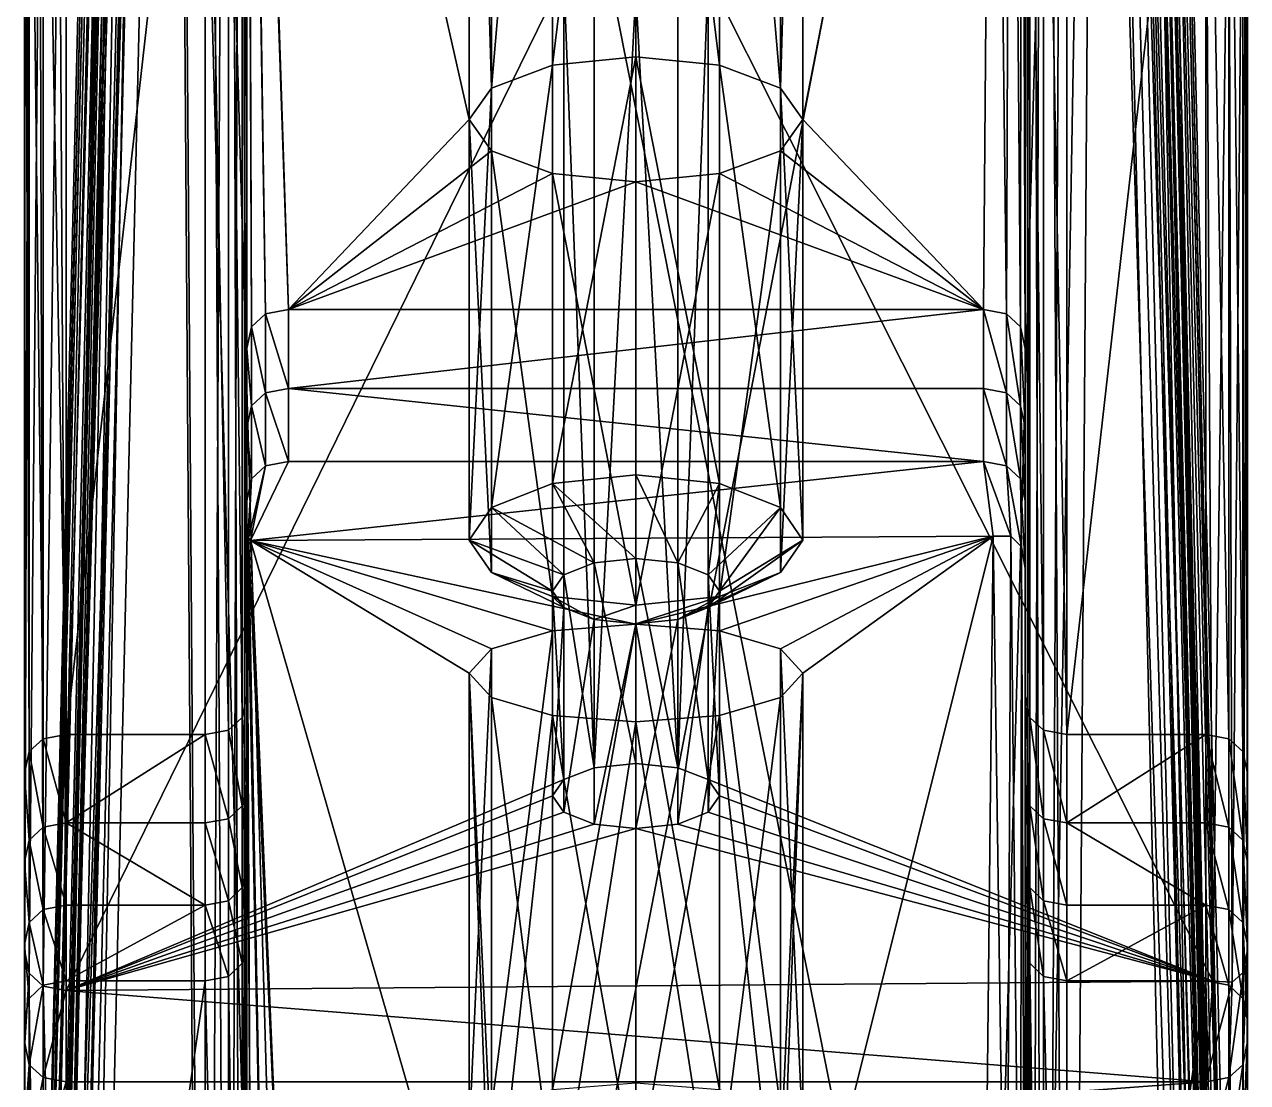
# Model space of a CAD drawing. Header units: metres. Extents: x -565 to 1231, y 366 to 1032.
# Drawn here: x 1186.84 to 1230.85, y 904.21 to 942.26 of the extents above; entities that cross this region are included whole.
import ezdxf

# ---------------------------------------------------------------- set-up
doc = ezdxf.new("R2010")
doc.units = ezdxf.units.M

msp = doc.modelspace()

# ---------------------------------------------------------------- linework, layer by layer
for points in [[(1191.345, 1022.829, 4.711), (1190.845, 1022.348, 4.559), (1187.009, 864.438, 343.199)], [(1187.009, 864.438, 343.199), (1187.508, 864.89, 343.413), (1191.345, 1022.829, 4.711)], [(1192.178, 1022.989, 4.761), (1191.345, 1022.829, 4.711), (1187.508, 864.89, 343.413)], [(1187.508, 864.89, 343.413), (1188.341, 865.039, 343.487), (1192.178, 1022.989, 4.761)], [(1196.341, 876.327, 319.283), (1192.178, 1022.989, 4.761), (1188.341, 865.039, 343.487)], [(1221.341, 876.327, 319.283), (1225.503, 1022.989, 4.761), (1192.178, 1022.989, 4.761)], [(1196.341, 876.327, 319.283), (1221.341, 876.327, 319.283), (1192.178, 1022.989, 4.761)], [(1221.341, 876.327, 319.283), (1229.342, 865.039, 343.487), (1225.503, 1022.989, 4.761)], [(1226.336, 1022.829, 4.711), (1225.503, 1022.989, 4.761), (1229.342, 865.039, 343.487)], [(1226.836, 1022.348, 4.559), (1226.336, 1022.829, 4.711), (1230.175, 864.89, 343.413)], [(1229.342, 865.039, 343.487), (1230.175, 864.89, 343.413), (1226.336, 1022.829, 4.711)], [(1190.845, 1022.348, 4.559), (1190.679, 1021.547, 4.305), (1186.843, 863.683, 342.846)], [(1186.843, 863.683, 342.846), (1187.009, 864.438, 343.199), (1190.845, 1022.348, 4.559)], [(1227.002, 1021.547, 4.305), (1226.836, 1022.348, 4.559), (1230.674, 864.438, 343.199)], [(1230.175, 864.89, 343.413), (1230.674, 864.438, 343.199), (1226.836, 1022.348, 4.559)], [(1186.839, 857.377, 339.809), (1186.843, 863.683, 342.846), (1190.679, 1021.547, 4.305)], [(1190.677, 1015.37, 0.991), (1186.839, 857.377, 339.809), (1190.679, 1021.547, 4.305)], [(1227.002, 1021.547, 4.305), (1230.84, 863.683, 342.846), (1230.844, 857.377, 339.809)], [(1227.002, 1021.547, 4.305), (1230.844, 857.377, 339.809), (1227.005, 1015.37, 0.991)], [(1230.674, 864.438, 343.199), (1230.84, 863.683, 342.846), (1227.002, 1021.547, 4.305)], [(1187.007, 856.621, 339.457), (1186.839, 857.377, 339.809), (1190.677, 1015.37, 0.991)], [(1190.677, 1015.37, 0.991), (1190.844, 1014.568, 0.738), (1187.007, 856.621, 339.457)], [(1226.838, 1014.568, 0.738), (1227.005, 1015.37, 0.991), (1230.844, 857.377, 339.809)], [(1187.508, 856.167, 339.248), (1187.007, 856.621, 339.457), (1190.844, 1014.568, 0.738)], [(1190.844, 1014.568, 0.738), (1191.344, 1014.087, 0.586), (1187.508, 856.167, 339.248)], [(1226.338, 1014.087, 0.586), (1226.838, 1014.568, 0.738), (1230.676, 856.621, 339.457)], [(1230.844, 857.377, 339.809), (1230.676, 856.621, 339.457), (1226.838, 1014.568, 0.738)], [(1188.341, 856.014, 339.182), (1187.508, 856.167, 339.248), (1191.344, 1014.087, 0.586)], [(1191.344, 1014.087, 0.586), (1192.177, 1013.927, 0.535), (1188.341, 856.014, 339.182)], [(1225.505, 1013.927, 0.535), (1226.338, 1014.087, 0.586), (1230.175, 856.167, 339.248)], [(1230.676, 856.621, 339.457), (1230.175, 856.167, 339.248), (1226.338, 1014.087, 0.586)], [(1188.341, 856.014, 339.182), (1192.177, 1013.927, 0.535), (1193.341, 852.374, 346.985)], [(1192.177, 1013.927, 0.535), (1193.341, 1013.927, 0.535), (1193.341, 852.374, 346.985)], [(1193.341, 1013.927, 0.535), (1194.175, 1013.767, 0.484), (1194.175, 852.219, 346.923)], [(1194.175, 852.219, 346.923), (1193.341, 852.374, 346.985), (1193.341, 1013.927, 0.535)], [(1194.175, 1013.767, 0.484), (1194.675, 1013.286, 0.332), (1194.675, 851.754, 346.736)], [(1194.675, 851.754, 346.736), (1194.175, 852.219, 346.923), (1194.175, 1013.767, 0.484)], [(1223.008, 1013.286, 0.332), (1223.508, 1013.767, 0.484), (1223.508, 852.219, 346.923)], [(1223.508, 1013.767, 0.484), (1224.341, 1013.927, 0.535), (1224.341, 852.374, 346.985)], [(1224.341, 852.374, 346.985), (1223.508, 852.219, 346.923), (1223.508, 1013.767, 0.484)], [(1229.342, 856.014, 339.182), (1224.341, 852.374, 346.985), (1224.341, 1013.927, 0.535)], [(1225.505, 1013.927, 0.535), (1229.342, 856.014, 339.182), (1224.341, 1013.927, 0.535)], [(1230.175, 856.167, 339.248), (1229.342, 856.014, 339.182), (1225.505, 1013.927, 0.535)], [(1194.675, 1013.286, 0.332), (1194.841, 1012.484, 0.079), (1194.841, 850.98, 346.426)], [(1194.841, 850.98, 346.426), (1194.675, 851.754, 346.736), (1194.675, 1013.286, 0.332)], [(1222.841, 1012.484, 0.079), (1223.008, 1013.286, 0.332), (1223.008, 851.754, 346.736)], [(1223.508, 852.219, 346.923), (1223.008, 851.754, 346.736), (1223.008, 1013.286, 0.332)], [(1194.841, 1004.358, -3.797), (1194.841, 850.98, 346.426), (1194.841, 1012.484, 0.079)], [(1222.841, 1012.484, 0.079), (1222.841, 850.98, 346.426), (1222.841, 1004.358, -3.797)], [(1223.008, 851.754, 346.736), (1222.841, 850.98, 346.426), (1222.841, 1012.484, 0.079)], [(1194.675, 839.766, 331.767), (1194.841, 840.487, 332.188), (1194.841, 1004.358, -3.797)], [(1194.841, 1004.358, -3.797), (1194.675, 1003.657, -4.26), (1194.675, 839.766, 331.767)], [(1194.841, 1004.358, -3.797), (1194.841, 840.487, 332.188), (1194.841, 850.98, 346.426)], [(1222.841, 850.98, 346.426), (1222.841, 840.487, 332.188), (1222.841, 1004.358, -3.797)], [(1223.008, 1003.657, -4.26), (1222.841, 1004.358, -3.797), (1222.841, 840.487, 332.188)], [(1194.175, 839.333, 331.515), (1194.675, 839.766, 331.767), (1194.675, 1003.657, -4.26)], [(1194.675, 1003.657, -4.26), (1194.175, 1003.236, -4.538), (1194.175, 839.333, 331.515)], [(1222.841, 840.487, 332.188), (1223.008, 839.766, 331.767), (1223.008, 1003.657, -4.26)], [(1223.508, 1003.236, -4.538), (1223.008, 1003.657, -4.26), (1223.008, 839.766, 331.767)], [(1186.955, 839.274, 331.189), (1187.097, 839.3, 331.202), (1192.177, 1003.096, -4.631)], [(1192.177, 1003.096, -4.631), (1191.344, 1002.956, -4.724), (1186.955, 839.274, 331.189)], [(1192.177, 1003.096, -4.631), (1187.097, 839.3, 331.202), (1193.341, 839.188, 331.431)], [(1193.341, 1003.096, -4.631), (1192.177, 1003.096, -4.631), (1193.341, 839.188, 331.431)], [(1193.341, 839.188, 331.431), (1194.175, 839.333, 331.515), (1194.175, 1003.236, -4.538)], [(1194.175, 1003.236, -4.538), (1193.341, 1003.096, -4.631), (1193.341, 839.188, 331.431)], [(1223.008, 839.766, 331.767), (1223.508, 839.333, 331.515), (1223.508, 1003.236, -4.538)], [(1224.341, 1003.096, -4.631), (1223.508, 1003.236, -4.538), (1223.508, 839.333, 331.515)], [(1223.508, 839.333, 331.515), (1224.341, 839.188, 331.431), (1224.341, 1003.096, -4.631)], [(1225.505, 1003.096, -4.631), (1224.341, 1003.096, -4.631), (1224.341, 839.188, 331.431)], [(1230.586, 839.3, 331.202), (1225.505, 1003.096, -4.631), (1224.341, 839.188, 331.431)], [(1226.338, 1002.956, -4.724), (1225.505, 1003.096, -4.631), (1230.586, 839.3, 331.202)], [(1186.87, 839.198, 331.151), (1186.955, 839.274, 331.189), (1191.344, 1002.956, -4.724)], [(1191.344, 1002.956, -4.724), (1190.846, 1002.535, -5.002), (1186.87, 839.198, 331.151)], [(1226.836, 1002.535, -5.002), (1226.338, 1002.956, -4.724), (1230.728, 839.274, 331.189)], [(1230.586, 839.3, 331.202), (1230.728, 839.274, 331.189), (1226.338, 1002.956, -4.724)], [(1186.841, 839.071, 331.089), (1186.87, 839.198, 331.151), (1190.846, 1002.535, -5.002)], [(1190.846, 1002.535, -5.002), (1190.681, 1001.834, -5.465), (1186.841, 839.071, 331.089)], [(1227.001, 1001.834, -5.465), (1226.836, 1002.535, -5.002), (1230.813, 839.198, 331.151)], [(1230.728, 839.274, 331.189), (1230.813, 839.198, 331.151), (1226.836, 1002.535, -5.002)], [(1186.841, 839.071, 331.089), (1190.681, 1001.834, -5.465), (1190.675, 995.37, -8.181)], [(1227.006, 995.37, -8.181), (1227.001, 1001.834, -5.465), (1230.841, 839.071, 331.089)], [(1230.813, 839.198, 331.151), (1230.841, 839.071, 331.089), (1227.001, 1001.834, -5.465)], [(1186.841, 839.071, 331.089), (1190.675, 995.37, -8.181), (1186.838, 831.537, 327.728)], [(1187.007, 830.814, 327.309), (1186.838, 831.537, 327.728), (1190.675, 995.37, -8.181)], [(1190.675, 995.37, -8.181), (1190.843, 994.669, -8.644), (1187.007, 830.814, 327.309)], [(1226.838, 994.669, -8.644), (1227.006, 995.37, -8.181), (1230.844, 831.537, 327.728)], [(1230.844, 831.537, 327.728), (1227.006, 995.37, -8.181), (1230.841, 839.071, 331.089)], [(1187.508, 830.378, 327.062), (1187.007, 830.814, 327.309), (1190.843, 994.669, -8.644)], [(1190.843, 994.669, -8.644), (1191.344, 994.248, -8.922), (1187.508, 830.378, 327.062)], [(1226.337, 994.248, -8.922), (1226.838, 994.669, -8.644), (1230.676, 830.814, 327.309)], [(1230.844, 831.537, 327.728), (1230.676, 830.814, 327.309), (1226.838, 994.669, -8.644)], [(1188.341, 830.23, 326.986), (1187.508, 830.378, 327.062), (1191.344, 994.248, -8.922)], [(1191.344, 994.248, -8.922), (1192.178, 994.108, -9.015), (1188.341, 830.23, 326.986)], [(1225.503, 994.108, -9.015), (1226.337, 994.248, -8.922), (1230.175, 830.378, 327.062)], [(1230.676, 830.814, 327.309), (1230.175, 830.378, 327.062), (1226.337, 994.248, -8.922)], [(1196.341, 842.737, 301.344), (1188.341, 830.23, 326.986), (1192.178, 994.108, -9.015)], [(1196.341, 842.737, 301.344), (1192.178, 994.108, -9.015), (1225.503, 994.108, -9.015)], [(1222.841, 842.02, 302.574), (1196.341, 842.737, 301.344), (1225.503, 994.108, -9.015)], [(1222.841, 842.02, 302.574), (1225.503, 994.108, -9.015), (1229.342, 830.23, 326.986)], [(1230.175, 830.378, 327.062), (1229.342, 830.23, 326.986), (1225.503, 994.108, -9.015)], [(1194.841, 972.878, 644.538), (1194.856, 973.587, 644.066), (1195.008, 931.388, 539.622)], [(1194.856, 973.587, 644.066), (1194.898, 973.862, 643.414), (1195.508, 931.853, 539.438)], [(1195.508, 931.853, 539.438), (1195.008, 931.388, 539.622), (1194.856, 973.587, 644.066)], [(1196.341, 932.008, 539.376), (1195.508, 931.853, 539.438), (1194.898, 973.862, 643.414)], [(1194.898, 973.862, 643.414), (1194.968, 973.705, 642.58), (1196.341, 932.008, 539.376)], [(1196.341, 932.008, 539.376), (1194.968, 973.705, 642.58), (1202.841, 938.848, 556.306)], [(1202.841, 938.848, 556.306), (1194.968, 973.705, 642.58), (1202.841, 967.696, 627.71)], [(1214.841, 938.848, 556.306), (1214.841, 967.696, 627.71), (1221.684, 973.908, 643.082)], [(1214.841, 938.848, 556.306), (1221.684, 973.908, 643.082), (1221.341, 932.008, 539.376)], [(1222.175, 931.853, 539.438), (1221.341, 932.008, 539.376), (1221.684, 973.908, 643.082)], [(1221.684, 973.908, 643.082), (1222.327, 973.952, 643.637), (1222.175, 931.853, 539.438)], [(1222.675, 931.388, 539.622), (1222.175, 931.853, 539.438), (1222.327, 973.952, 643.637)], [(1222.327, 973.952, 643.637), (1222.713, 973.609, 644.122), (1222.675, 931.388, 539.622)], [(1222.841, 930.613, 539.928), (1222.675, 931.388, 539.622), (1222.713, 973.609, 644.122)], [(1222.713, 973.609, 644.122), (1222.841, 972.878, 644.538), (1222.841, 930.613, 539.928)], [(1194.841, 972.878, 644.538), (1194.841, 930.613, 539.928), (1194.841, 962.179, 649.488)], [(1195.008, 931.388, 539.622), (1194.841, 930.613, 539.928), (1194.841, 972.878, 644.538)], [(1222.841, 962.179, 649.488), (1222.841, 930.613, 539.928), (1222.841, 972.878, 644.538)], [(1203.645, 939.972, 559.088), (1202.841, 938.848, 556.306), (1202.841, 967.696, 627.71)], [(1203.645, 939.972, 559.088), (1202.841, 967.696, 627.71), (1203.645, 966.572, 624.928)], [(1214.036, 939.972, 559.088), (1214.036, 966.572, 624.928), (1214.841, 967.696, 627.71)], [(1214.841, 938.848, 556.306), (1214.036, 939.972, 559.088), (1214.841, 967.696, 627.71)], [(1203.645, 939.972, 559.088), (1203.645, 966.572, 624.928), (1205.842, 965.75, 622.892)], [(1214.036, 939.972, 559.088), (1211.841, 965.75, 622.892), (1214.036, 966.572, 624.928)], [(1205.842, 940.795, 561.125), (1203.645, 939.972, 559.088), (1205.842, 965.75, 622.892)], [(1205.842, 940.795, 561.125), (1205.842, 965.75, 622.892), (1208.841, 965.449, 622.146)], [(1211.841, 940.795, 561.125), (1208.841, 965.449, 622.146), (1211.841, 965.75, 622.892)], [(1214.036, 939.972, 559.088), (1211.841, 940.795, 561.125), (1211.841, 965.75, 622.892)], [(1208.841, 941.096, 561.87), (1205.842, 940.795, 561.125), (1208.841, 965.449, 622.146)], [(1211.841, 940.795, 561.125), (1208.841, 941.096, 561.87), (1208.841, 965.449, 622.146)], [(1194.675, 961.414, 649.82), (1194.841, 962.179, 649.488), (1194.841, 918.111, 545.672)], [(1194.841, 930.613, 539.928), (1194.841, 918.111, 545.672), (1194.841, 962.179, 649.488)], [(1222.841, 962.179, 649.488), (1222.841, 918.111, 545.672), (1222.841, 930.613, 539.928)], [(1223.008, 917.341, 545.992), (1222.841, 918.111, 545.672), (1222.841, 962.179, 649.488)], [(1222.841, 962.179, 649.488), (1223.008, 961.414, 649.82), (1223.008, 917.341, 545.992)], [(1194.175, 960.955, 650.018), (1194.675, 961.414, 649.82), (1194.675, 917.341, 545.992)], [(1194.841, 918.111, 545.672), (1194.675, 917.341, 545.992), (1194.675, 961.414, 649.82)], [(1223.508, 916.88, 546.184), (1223.008, 917.341, 545.992), (1223.008, 961.414, 649.82)], [(1223.008, 961.414, 649.82), (1223.508, 960.955, 650.018), (1223.508, 916.88, 546.184)], [(1187.507, 960.649, 650.151), (1188.341, 960.802, 650.085), (1188.341, 916.726, 546.248)], [(1188.341, 916.726, 546.248), (1188.341, 960.802, 650.085), (1193.341, 960.802, 650.085)], [(1188.341, 916.726, 546.248), (1193.341, 960.802, 650.085), (1193.341, 916.726, 546.248)], [(1193.341, 960.802, 650.085), (1194.175, 960.955, 650.018), (1194.175, 916.88, 546.184)], [(1194.175, 916.88, 546.184), (1193.341, 916.726, 546.248), (1193.341, 960.802, 650.085)], [(1194.675, 917.341, 545.992), (1194.175, 916.88, 546.184), (1194.175, 960.955, 650.018)], [(1224.341, 916.726, 546.248), (1223.508, 916.88, 546.184), (1223.508, 960.955, 650.018)], [(1223.508, 960.955, 650.018), (1224.341, 960.802, 650.085), (1224.341, 916.726, 546.248)], [(1229.342, 960.802, 650.085), (1229.342, 916.726, 546.248), (1224.341, 916.726, 546.248)], [(1229.342, 960.802, 650.085), (1224.341, 916.726, 546.248), (1224.341, 960.802, 650.085)], [(1230.175, 916.572, 546.312), (1229.342, 916.726, 546.248), (1229.342, 960.802, 650.085)], [(1229.342, 960.802, 650.085), (1230.175, 960.649, 650.151), (1230.175, 916.572, 546.312)], [(1187.005, 960.191, 650.349), (1187.507, 960.649, 650.151), (1187.507, 916.572, 546.312)], [(1188.341, 916.726, 546.248), (1187.507, 916.572, 546.312), (1187.507, 960.649, 650.151)], [(1230.677, 916.11, 546.505), (1230.175, 916.572, 546.312), (1230.175, 960.649, 650.151)], [(1230.175, 960.649, 650.151), (1230.677, 960.191, 650.349), (1230.677, 916.11, 546.505)], [(1186.836, 959.426, 650.681), (1187.005, 960.191, 650.349), (1187.005, 916.11, 546.505)], [(1187.507, 916.572, 546.312), (1187.005, 916.11, 546.505), (1187.005, 960.191, 650.349)], [(1230.847, 915.341, 546.825), (1230.677, 916.11, 546.505), (1230.677, 960.191, 650.349)], [(1230.677, 960.191, 650.349), (1230.847, 959.426, 650.681), (1230.847, 915.341, 546.825)], [(1186.847, 952.973, 653.396), (1186.836, 959.426, 650.681), (1186.836, 915.341, 546.825)], [(1187.005, 916.11, 546.505), (1186.836, 915.341, 546.825), (1186.836, 959.426, 650.681)], [(1230.847, 915.341, 546.825), (1230.847, 959.426, 650.681), (1230.836, 952.973, 653.396)], [(1186.847, 908.906, 549.58), (1186.847, 952.973, 653.396), (1186.836, 915.341, 546.825)], [(1186.982, 952.172, 653.641), (1186.847, 952.973, 653.396), (1186.847, 908.906, 549.58)], [(1230.836, 952.973, 653.396), (1230.672, 952.209, 653.727), (1230.701, 908.173, 549.986)], [(1230.701, 908.173, 549.986), (1230.836, 908.906, 549.58), (1230.836, 952.973, 653.396)], [(1230.847, 915.341, 546.825), (1230.836, 952.973, 653.396), (1230.836, 908.906, 549.58)], [(1186.847, 908.906, 549.58), (1187.01, 908.137, 549.9), (1186.982, 952.172, 653.641)], [(1187.394, 951.604, 653.581), (1186.982, 952.172, 653.641), (1187.01, 908.137, 549.9)], [(1230.672, 952.209, 653.727), (1230.174, 951.75, 653.926), (1230.289, 907.821, 550.436)], [(1230.289, 907.821, 550.436), (1230.701, 908.173, 549.986), (1230.672, 952.209, 653.727)], [(1187.01, 908.137, 549.9), (1187.508, 907.675, 550.092), (1187.394, 951.604, 653.581)], [(1188.083, 951.268, 653.218), (1187.394, 951.604, 653.581), (1187.508, 907.675, 550.092)], [(1211.439, 944.016, 636.132), (1229.6, 907.85, 550.93), (1229.342, 951.597, 653.992)], [(1230.174, 951.75, 653.926), (1229.342, 951.597, 653.992), (1229.6, 907.85, 550.93)], [(1229.6, 907.85, 550.93), (1230.289, 907.821, 550.436), (1230.174, 951.75, 653.926)], [(1187.508, 907.675, 550.092), (1188.341, 907.521, 550.156), (1188.083, 951.268, 653.218)], [(1206.242, 944.016, 636.132), (1188.083, 951.268, 653.218), (1188.341, 907.521, 550.156)], [(1206.242, 944.016, 636.132), (1188.341, 907.521, 550.156), (1206.242, 915.102, 568.015)], [(1206.242, 944.016, 636.132), (1206.242, 915.102, 568.015), (1207.341, 915.531, 569.026)], [(1207.341, 943.587, 635.122), (1206.242, 944.016, 636.132), (1207.341, 915.531, 569.026)], [(1211.439, 944.016, 636.132), (1210.341, 943.587, 635.122), (1210.341, 915.531, 569.026)], [(1211.439, 944.016, 636.132), (1210.341, 915.531, 569.026), (1211.439, 915.102, 568.015)], [(1211.439, 944.016, 636.132), (1211.439, 915.102, 568.015), (1229.6, 907.85, 550.93)], [(1208.841, 943.43, 634.752), (1207.341, 943.587, 635.122), (1207.341, 915.531, 569.026)], [(1208.841, 943.43, 634.752), (1207.341, 915.531, 569.026), (1208.841, 915.688, 569.396)], [(1210.341, 943.587, 635.122), (1208.841, 943.43, 634.752), (1210.341, 915.531, 569.026)], [(1208.841, 943.43, 634.752), (1208.841, 915.688, 569.396), (1210.341, 915.531, 569.026)], [(1208.841, 941.096, 561.87), (1208.841, 926.065, 568.25), (1205.842, 925.751, 567.51)], [(1205.842, 925.751, 567.51), (1205.842, 940.795, 561.125), (1208.841, 941.096, 561.87)], [(1211.841, 925.751, 567.51), (1208.841, 926.065, 568.25), (1208.841, 941.096, 561.87)], [(1208.841, 941.096, 561.87), (1211.841, 940.795, 561.125), (1211.841, 925.751, 567.51)], [(1203.645, 924.893, 565.489), (1203.645, 939.972, 559.088), (1205.842, 940.795, 561.125)], [(1205.842, 940.795, 561.125), (1205.842, 925.751, 567.51), (1203.645, 924.893, 565.489)], [(1211.841, 940.795, 561.125), (1214.036, 939.972, 559.088), (1214.036, 924.893, 565.489)], [(1214.036, 924.893, 565.489), (1211.841, 925.751, 567.51), (1211.841, 940.795, 561.125)], [(1203.645, 939.972, 559.088), (1203.645, 924.893, 565.489), (1202.841, 923.721, 562.727)], [(1202.841, 923.721, 562.727), (1202.841, 938.848, 556.306), (1203.645, 939.972, 559.088)], [(1214.841, 923.721, 562.727), (1214.036, 924.893, 565.489), (1214.036, 939.972, 559.088)], [(1214.036, 939.972, 559.088), (1214.841, 938.848, 556.306), (1214.841, 923.721, 562.727)], [(1196.341, 932.008, 539.376), (1202.841, 938.848, 556.306), (1203.645, 937.724, 553.524)], [(1203.645, 922.548, 559.966), (1203.645, 937.724, 553.524), (1202.841, 938.848, 556.306)], [(1202.841, 938.848, 556.306), (1202.841, 923.721, 562.727), (1203.645, 922.548, 559.966)], [(1214.841, 938.848, 556.306), (1214.036, 937.724, 553.524), (1214.036, 922.548, 559.966)], [(1214.036, 922.548, 559.966), (1214.841, 923.721, 562.727), (1214.841, 938.848, 556.306)], [(1214.036, 937.724, 553.524), (1214.841, 938.848, 556.306), (1221.341, 932.008, 539.376)], [(1196.341, 932.008, 539.376), (1203.645, 937.724, 553.524), (1205.842, 936.901, 551.488)], [(1203.645, 937.724, 553.524), (1203.645, 922.548, 559.966), (1205.842, 921.691, 557.944)], [(1205.842, 921.691, 557.944), (1205.842, 936.901, 551.488), (1203.645, 937.724, 553.524)], [(1211.841, 921.691, 557.944), (1214.036, 922.548, 559.966), (1214.036, 937.724, 553.524)], [(1214.036, 937.724, 553.524), (1211.841, 936.901, 551.488), (1211.841, 921.691, 557.944)], [(1211.841, 936.901, 551.488), (1214.036, 937.724, 553.524), (1221.341, 932.008, 539.376)], [(1196.341, 932.008, 539.376), (1205.842, 936.901, 551.488), (1208.841, 936.6, 550.742)], [(1196.341, 932.008, 539.376), (1208.841, 936.6, 550.742), (1221.341, 932.008, 539.376)], [(1208.841, 921.376, 557.204), (1208.841, 936.6, 550.742), (1205.842, 936.901, 551.488)], [(1205.842, 936.901, 551.488), (1205.842, 921.691, 557.944), (1208.841, 921.376, 557.204)], [(1211.841, 936.901, 551.488), (1208.841, 936.6, 550.742), (1208.841, 921.376, 557.204)], [(1208.841, 921.376, 557.204), (1211.841, 921.691, 557.944), (1211.841, 936.901, 551.488)], [(1208.841, 936.6, 550.742), (1211.841, 936.901, 551.488), (1221.341, 932.008, 539.376)], [(1195.008, 931.388, 539.622), (1195.508, 931.853, 539.438), (1195.508, 929.016, 532.11)], [(1195.508, 931.853, 539.438), (1196.341, 932.008, 539.376), (1196.341, 929.172, 532.053)], [(1196.341, 929.172, 532.053), (1195.508, 929.016, 532.11), (1195.508, 931.853, 539.438)], [(1196.341, 929.172, 532.053), (1196.341, 932.008, 539.376), (1221.341, 932.008, 539.376)], [(1196.341, 929.172, 532.053), (1221.341, 932.008, 539.376), (1221.341, 929.172, 532.053)], [(1221.341, 932.008, 539.376), (1222.175, 931.853, 539.438), (1222.175, 929.016, 532.11)], [(1222.175, 929.016, 532.11), (1221.341, 929.172, 532.053), (1221.341, 932.008, 539.376)], [(1222.175, 931.853, 539.438), (1222.675, 931.388, 539.622), (1222.675, 928.547, 532.284)], [(1222.675, 928.547, 532.284), (1222.175, 929.016, 532.11), (1222.175, 931.853, 539.438)], [(1194.841, 930.613, 539.928), (1195.008, 931.388, 539.622), (1195.008, 928.547, 532.284)], [(1195.508, 929.016, 532.11), (1195.008, 928.547, 532.284), (1195.008, 931.388, 539.622)], [(1222.675, 931.388, 539.622), (1222.841, 930.613, 539.928), (1222.841, 927.766, 532.574)], [(1222.841, 927.766, 532.574), (1222.675, 928.547, 532.284), (1222.675, 931.388, 539.622)], [(1194.841, 930.613, 539.928), (1194.841, 927.766, 532.574), (1194.841, 918.111, 545.672)], [(1195.008, 928.547, 532.284), (1194.841, 927.766, 532.574), (1194.841, 930.613, 539.928)], [(1222.841, 918.111, 545.672), (1222.841, 927.766, 532.574), (1222.841, 930.613, 539.928)], [(1195.508, 929.016, 532.11), (1196.341, 929.172, 532.053), (1196.341, 926.55, 524.649)], [(1196.341, 929.172, 532.053), (1221.341, 929.172, 532.053), (1221.341, 926.55, 524.649)], [(1196.341, 926.55, 524.649), (1196.341, 929.172, 532.053), (1221.341, 926.55, 524.649)], [(1221.341, 929.172, 532.053), (1222.175, 929.016, 532.11), (1222.175, 926.392, 524.703)], [(1222.175, 926.392, 524.703), (1221.341, 926.55, 524.649), (1221.341, 929.172, 532.053)], [(1195.008, 928.547, 532.284), (1195.508, 929.016, 532.11), (1195.508, 926.392, 524.703)], [(1196.341, 926.55, 524.649), (1195.508, 926.392, 524.703), (1195.508, 929.016, 532.11)], [(1222.175, 929.016, 532.11), (1222.675, 928.547, 532.284), (1222.675, 925.919, 524.863)], [(1222.675, 925.919, 524.863), (1222.175, 926.392, 524.703), (1222.175, 929.016, 532.11)], [(1194.841, 927.766, 532.574), (1195.008, 928.547, 532.284), (1195.008, 925.919, 524.863)], [(1195.508, 926.392, 524.703), (1195.008, 925.919, 524.863), (1195.008, 928.547, 532.284)], [(1222.675, 928.547, 532.284), (1222.841, 927.766, 532.574), (1222.841, 925.129, 525.13)], [(1222.841, 925.129, 525.13), (1222.675, 925.919, 524.863), (1222.675, 928.547, 532.284)], [(1194.841, 927.766, 532.574), (1194.841, 925.129, 525.13), (1194.841, 918.111, 545.672)], [(1195.008, 925.919, 524.863), (1194.841, 925.129, 525.13), (1194.841, 927.766, 532.574)], [(1222.841, 918.111, 545.672), (1222.841, 925.129, 525.13), (1222.841, 927.766, 532.574)], [(1194.968, 923.708, 515.744), (1196.341, 926.55, 524.649), (1221.341, 926.55, 524.649)], [(1194.968, 923.708, 515.744), (1221.341, 926.55, 524.649), (1221.695, 923.862, 516.248)], [(1195.508, 926.392, 524.703), (1196.341, 926.55, 524.649), (1194.968, 923.708, 515.744)], [(1221.341, 926.55, 524.649), (1222.175, 926.392, 524.703), (1222.332, 923.86, 516.812)], [(1222.332, 923.86, 516.812), (1221.695, 923.862, 516.248), (1221.341, 926.55, 524.649)], [(1195.008, 925.919, 524.863), (1195.508, 926.392, 524.703), (1194.898, 923.792, 516.588)], [(1194.968, 923.708, 515.744), (1194.898, 923.792, 516.588), (1195.508, 926.392, 524.703)], [(1205.842, 925.751, 567.51), (1208.841, 926.065, 568.25), (1208.841, 923.052, 566.27)], [(1210.341, 922.895, 565.9), (1208.841, 923.052, 566.27), (1208.841, 926.065, 568.25)], [(1208.841, 926.065, 568.25), (1211.841, 925.751, 567.51), (1210.341, 922.895, 565.9)], [(1222.175, 926.392, 524.703), (1222.675, 925.919, 524.863), (1222.714, 923.477, 517.27)], [(1222.714, 923.477, 517.27), (1222.332, 923.86, 516.812), (1222.175, 926.392, 524.703)], [(1194.841, 925.129, 525.13), (1195.008, 925.919, 524.863), (1194.855, 923.46, 517.214)], [(1194.898, 923.792, 516.588), (1194.855, 923.46, 517.214), (1195.008, 925.919, 524.863)], [(1203.645, 924.893, 565.489), (1205.842, 925.751, 567.51), (1207.341, 922.895, 565.9)], [(1208.841, 923.052, 566.27), (1207.341, 922.895, 565.9), (1205.842, 925.751, 567.51)], [(1211.439, 922.466, 564.889), (1210.341, 922.895, 565.9), (1211.841, 925.751, 567.51)], [(1211.841, 925.751, 567.51), (1214.036, 924.893, 565.489), (1211.439, 922.466, 564.889)], [(1222.675, 925.919, 524.863), (1222.841, 925.129, 525.13), (1222.841, 922.713, 517.622)], [(1222.841, 922.713, 517.622), (1222.714, 923.477, 517.27), (1222.675, 925.919, 524.863)], [(1194.841, 925.129, 525.13), (1194.841, 922.713, 517.622), (1194.841, 918.111, 545.672)], [(1194.855, 923.46, 517.214), (1194.841, 922.713, 517.622), (1194.841, 925.129, 525.13)], [(1222.841, 918.111, 545.672), (1222.841, 922.713, 517.622), (1222.841, 925.129, 525.13)], [(1202.841, 923.721, 562.727), (1203.645, 924.893, 565.489), (1206.242, 922.466, 564.889)], [(1207.341, 922.895, 565.9), (1206.242, 922.466, 564.889), (1203.645, 924.893, 565.489)], [(1211.841, 921.88, 563.508), (1211.439, 922.466, 564.889), (1214.036, 924.893, 565.489)], [(1214.036, 924.893, 565.489), (1214.841, 923.721, 562.727), (1211.841, 921.88, 563.508)], [(1194.968, 923.708, 515.744), (1221.695, 923.862, 516.248), (1208.841, 920.69, 505.87)], [(1211.841, 920.455, 505.102), (1208.841, 920.69, 505.87), (1221.695, 923.862, 516.248)], [(1214.036, 919.812, 503.001), (1211.841, 920.455, 505.102), (1221.695, 923.862, 516.248)], [(1214.841, 918.935, 500.132), (1214.036, 919.812, 503.001), (1221.695, 923.862, 516.248)], [(1214.841, 896.42, 426.485), (1214.841, 918.935, 500.132), (1221.695, 923.862, 516.248)], [(1214.841, 896.42, 426.485), (1221.695, 923.862, 516.248), (1221.341, 891.165, 409.299)], [(1222.175, 891.005, 409.346), (1221.341, 891.165, 409.299), (1221.695, 923.862, 516.248)], [(1221.695, 923.862, 516.248), (1222.332, 923.86, 516.812), (1222.175, 891.005, 409.346)], [(1222.675, 890.526, 409.489), (1222.175, 891.005, 409.346), (1222.332, 923.86, 516.812)], [(1222.332, 923.86, 516.812), (1222.714, 923.477, 517.27), (1222.675, 890.526, 409.489)], [(1194.841, 922.713, 517.622), (1194.855, 923.46, 517.214), (1195.008, 890.526, 409.489)], [(1194.855, 923.46, 517.214), (1194.898, 923.792, 516.588), (1195.508, 891.005, 409.346)], [(1195.508, 891.005, 409.346), (1195.008, 890.526, 409.489), (1194.855, 923.46, 517.214)], [(1196.341, 891.165, 409.299), (1195.508, 891.005, 409.346), (1194.898, 923.792, 516.588)], [(1194.898, 923.792, 516.588), (1194.968, 923.708, 515.744), (1196.341, 891.165, 409.299)], [(1196.341, 891.165, 409.299), (1194.968, 923.708, 515.744), (1202.841, 896.42, 426.485)], [(1194.968, 923.708, 515.744), (1208.841, 920.69, 505.87), (1205.842, 920.455, 505.102)], [(1194.968, 923.708, 515.744), (1205.842, 920.455, 505.102), (1203.645, 919.812, 503.001)], [(1194.968, 923.708, 515.744), (1203.645, 919.812, 503.001), (1202.841, 918.935, 500.132)], [(1202.841, 896.42, 426.485), (1194.968, 923.708, 515.744), (1202.841, 918.935, 500.132)], [(1203.645, 922.548, 559.966), (1202.841, 923.721, 562.727), (1205.842, 921.88, 563.508)], [(1206.242, 922.466, 564.889), (1205.842, 921.88, 563.508), (1202.841, 923.721, 562.727)], [(1214.841, 923.721, 562.727), (1214.036, 922.548, 559.966), (1211.439, 921.293, 562.128)], [(1211.439, 921.293, 562.128), (1211.841, 921.88, 563.508), (1214.841, 923.721, 562.727)], [(1222.841, 889.727, 409.727), (1222.675, 890.526, 409.489), (1222.714, 923.477, 517.27)], [(1222.714, 923.477, 517.27), (1222.841, 922.713, 517.622), (1222.841, 889.727, 409.727)], [(1207.341, 922.895, 565.9), (1208.841, 923.052, 566.27), (1208.841, 915.688, 569.396)], [(1210.341, 915.531, 569.026), (1208.841, 915.688, 569.396), (1208.841, 923.052, 566.27)], [(1208.841, 923.052, 566.27), (1210.341, 922.895, 565.9), (1210.341, 915.531, 569.026)], [(1194.841, 922.713, 517.622), (1194.841, 889.727, 409.727), (1194.841, 909.29, 522.078)], [(1194.841, 922.713, 517.622), (1194.841, 909.29, 522.078), (1194.841, 912.002, 530.03)], [(1194.841, 922.713, 517.622), (1194.841, 912.002, 530.03), (1194.841, 914.941, 537.891)], [(1194.841, 922.713, 517.622), (1194.841, 914.941, 537.891), (1194.841, 918.111, 545.672)], [(1195.008, 890.526, 409.489), (1194.841, 889.727, 409.727), (1194.841, 922.713, 517.622)], [(1205.842, 921.691, 557.944), (1203.645, 922.548, 559.966), (1206.242, 921.293, 562.128)], [(1205.842, 921.88, 563.508), (1206.242, 921.293, 562.128), (1203.645, 922.548, 559.966)], [(1206.242, 922.466, 564.889), (1207.341, 922.895, 565.9), (1207.341, 915.531, 569.026)], [(1208.841, 915.688, 569.396), (1207.341, 915.531, 569.026), (1207.341, 922.895, 565.9)], [(1210.341, 922.895, 565.9), (1211.439, 922.466, 564.889), (1211.439, 915.102, 568.015)], [(1211.439, 915.102, 568.015), (1210.341, 915.531, 569.026), (1210.341, 922.895, 565.9)], [(1210.341, 920.864, 561.117), (1211.439, 921.293, 562.128), (1214.036, 922.548, 559.966)], [(1214.036, 922.548, 559.966), (1211.841, 921.691, 557.944), (1210.341, 920.864, 561.117)], [(1222.841, 909.29, 522.078), (1222.841, 889.727, 409.727), (1222.841, 922.713, 517.622)], [(1222.841, 912.002, 530.03), (1222.841, 909.29, 522.078), (1222.841, 922.713, 517.622)], [(1222.841, 914.941, 537.891), (1222.841, 912.002, 530.03), (1222.841, 922.713, 517.622)], [(1222.841, 918.111, 545.672), (1222.841, 914.941, 537.891), (1222.841, 922.713, 517.622)], [(1205.842, 921.88, 563.508), (1206.242, 922.466, 564.889), (1206.242, 915.102, 568.015)], [(1207.341, 915.531, 569.026), (1206.242, 915.102, 568.015), (1206.242, 922.466, 564.889)], [(1211.841, 914.516, 566.634), (1211.439, 915.102, 568.015), (1211.439, 922.466, 564.889)], [(1211.439, 922.466, 564.889), (1211.841, 921.88, 563.508), (1211.841, 914.516, 566.634)], [(1206.242, 915.102, 568.015), (1205.842, 914.516, 566.634), (1205.842, 921.88, 563.508)], [(1206.242, 921.293, 562.128), (1205.842, 921.88, 563.508), (1205.842, 914.516, 566.634)], [(1208.841, 921.376, 557.204), (1205.842, 921.691, 557.944), (1207.341, 920.864, 561.117)], [(1206.242, 921.293, 562.128), (1207.341, 920.864, 561.117), (1205.842, 921.691, 557.944)], [(1211.841, 921.691, 557.944), (1208.841, 921.376, 557.204), (1208.841, 920.707, 560.747)], [(1208.841, 920.707, 560.747), (1210.341, 920.864, 561.117), (1211.841, 921.691, 557.944)], [(1211.841, 921.88, 563.508), (1211.439, 921.293, 562.128), (1211.439, 913.93, 565.254)], [(1211.439, 913.93, 565.254), (1211.841, 914.516, 566.634), (1211.841, 921.88, 563.508)], [(1205.842, 914.516, 566.634), (1206.242, 913.93, 565.254), (1206.242, 921.293, 562.128)], [(1207.341, 920.864, 561.117), (1206.242, 921.293, 562.128), (1206.242, 913.93, 565.254)], [(1207.341, 920.864, 561.117), (1208.841, 920.707, 560.747), (1208.841, 921.376, 557.204)], [(1210.341, 913.501, 564.243), (1211.439, 913.93, 565.254), (1211.439, 921.293, 562.128)], [(1211.439, 921.293, 562.128), (1210.341, 920.864, 561.117), (1210.341, 913.501, 564.243)], [(1206.242, 913.93, 565.254), (1207.341, 913.501, 564.243), (1207.341, 920.864, 561.117)], [(1208.841, 920.707, 560.747), (1207.341, 920.864, 561.117), (1207.341, 913.501, 564.243)], [(1210.341, 920.864, 561.117), (1208.841, 920.707, 560.747), (1208.841, 913.343, 563.873)], [(1208.841, 913.343, 563.873), (1210.341, 913.501, 564.243), (1210.341, 920.864, 561.117)], [(1203.645, 903.261, 508.379), (1203.645, 919.812, 503.001), (1205.842, 920.455, 505.102)], [(1205.842, 920.455, 505.102), (1205.842, 903.94, 510.468), (1203.645, 903.261, 508.379)], [(1208.841, 920.69, 505.87), (1208.841, 904.188, 511.232), (1205.842, 903.94, 510.468)], [(1205.842, 903.94, 510.468), (1205.842, 920.455, 505.102), (1208.841, 920.69, 505.87)], [(1207.341, 913.501, 564.243), (1208.841, 913.343, 563.873), (1208.841, 920.707, 560.747)], [(1211.841, 903.94, 510.468), (1208.841, 904.188, 511.232), (1208.841, 920.69, 505.87)], [(1208.841, 920.69, 505.87), (1211.841, 920.455, 505.102), (1211.841, 903.94, 510.468)], [(1211.841, 920.455, 505.102), (1214.036, 919.812, 503.001), (1214.036, 903.261, 508.379)], [(1214.036, 903.261, 508.379), (1211.841, 903.94, 510.468), (1211.841, 920.455, 505.102)], [(1203.645, 919.812, 503.001), (1203.645, 903.261, 508.379), (1202.841, 902.335, 505.526)], [(1202.841, 902.335, 505.526), (1202.841, 918.935, 500.132), (1203.645, 919.812, 503.001)], [(1214.841, 902.335, 505.526), (1214.036, 903.261, 508.379), (1214.036, 919.812, 503.001)], [(1214.036, 919.812, 503.001), (1214.841, 918.935, 500.132), (1214.841, 902.335, 505.526)], [(1203.645, 901.408, 502.673), (1203.645, 918.058, 497.263), (1202.841, 918.935, 500.132)], [(1202.841, 918.935, 500.132), (1202.841, 902.335, 505.526), (1203.645, 901.408, 502.673)], [(1203.645, 897.296, 429.354), (1202.841, 896.42, 426.485), (1202.841, 918.935, 500.132)], [(1203.645, 897.296, 429.354), (1202.841, 918.935, 500.132), (1203.645, 918.058, 497.263)], [(1214.841, 918.935, 500.132), (1214.036, 918.058, 497.263), (1214.036, 901.408, 502.673)], [(1214.036, 901.408, 502.673), (1214.841, 902.335, 505.526), (1214.841, 918.935, 500.132)], [(1214.036, 897.296, 429.354), (1214.036, 918.058, 497.263), (1214.841, 918.935, 500.132)], [(1214.841, 896.42, 426.485), (1214.036, 897.296, 429.354), (1214.841, 918.935, 500.132)], [(1194.675, 917.341, 545.992), (1194.841, 918.111, 545.672), (1194.841, 914.941, 537.891)], [(1223.008, 914.164, 538.194), (1222.841, 914.941, 537.891), (1222.841, 918.111, 545.672)], [(1222.841, 918.111, 545.672), (1223.008, 917.341, 545.992), (1223.008, 914.164, 538.194)], [(1203.645, 918.058, 497.263), (1203.645, 901.408, 502.673), (1205.842, 900.729, 500.584)], [(1205.842, 900.729, 500.584), (1205.842, 917.415, 495.162), (1203.645, 918.058, 497.263)], [(1203.645, 897.296, 429.354), (1203.645, 918.058, 497.263), (1205.842, 917.415, 495.162)], [(1211.841, 900.729, 500.584), (1214.036, 901.408, 502.673), (1214.036, 918.058, 497.263)], [(1214.036, 918.058, 497.263), (1211.841, 917.415, 495.162), (1211.841, 900.729, 500.584)], [(1214.036, 897.296, 429.354), (1211.841, 917.415, 495.162), (1214.036, 918.058, 497.263)], [(1194.175, 916.88, 546.184), (1194.675, 917.341, 545.992), (1194.675, 914.164, 538.194)], [(1194.841, 914.941, 537.891), (1194.675, 914.164, 538.194), (1194.675, 917.341, 545.992)], [(1205.842, 897.939, 431.455), (1203.645, 897.296, 429.354), (1205.842, 917.415, 495.162)], [(1208.841, 900.48, 499.819), (1208.841, 917.181, 494.393), (1205.842, 917.415, 495.162)], [(1205.842, 917.415, 495.162), (1205.842, 900.729, 500.584), (1208.841, 900.48, 499.819)], [(1205.842, 897.939, 431.455), (1205.842, 917.415, 495.162), (1208.841, 917.181, 494.393)], [(1211.841, 917.415, 495.162), (1208.841, 917.181, 494.393), (1208.841, 900.48, 499.819)], [(1208.841, 900.48, 499.819), (1211.841, 900.729, 500.584), (1211.841, 917.415, 495.162)], [(1211.841, 897.939, 431.455), (1208.841, 917.181, 494.393), (1211.841, 917.415, 495.162)], [(1214.036, 897.296, 429.354), (1211.841, 897.939, 431.455), (1211.841, 917.415, 495.162)], [(1223.508, 913.698, 538.376), (1223.008, 914.164, 538.194), (1223.008, 917.341, 545.992)], [(1223.008, 917.341, 545.992), (1223.508, 916.88, 546.184), (1223.508, 913.698, 538.376)], [(1193.341, 916.726, 546.248), (1194.175, 916.88, 546.184), (1194.175, 913.698, 538.376)], [(1194.675, 914.164, 538.194), (1194.175, 913.698, 538.376), (1194.175, 916.88, 546.184)], [(1208.841, 898.173, 432.224), (1205.842, 897.939, 431.455), (1208.841, 917.181, 494.393)], [(1211.841, 897.939, 431.455), (1208.841, 898.173, 432.224), (1208.841, 917.181, 494.393)], [(1224.341, 913.543, 538.436), (1223.508, 913.698, 538.376), (1223.508, 916.88, 546.184)], [(1223.508, 916.88, 546.184), (1224.341, 916.726, 546.248), (1224.341, 913.543, 538.436)], [(1187.005, 916.11, 546.505), (1187.507, 916.572, 546.312), (1187.507, 913.388, 538.497)], [(1187.507, 916.572, 546.312), (1188.341, 916.726, 546.248), (1188.341, 913.543, 538.436)], [(1188.341, 913.543, 538.436), (1187.507, 913.388, 538.497), (1187.507, 916.572, 546.312)], [(1188.341, 913.543, 538.436), (1188.341, 916.726, 546.248), (1193.341, 916.726, 546.248)], [(1188.341, 913.543, 538.436), (1193.341, 916.726, 546.248), (1193.341, 913.543, 538.436)], [(1194.175, 913.698, 538.376), (1193.341, 913.543, 538.436), (1193.341, 916.726, 546.248)], [(1229.342, 916.726, 546.248), (1229.342, 913.543, 538.436), (1224.341, 913.543, 538.436)], [(1229.342, 916.726, 546.248), (1224.341, 913.543, 538.436), (1224.341, 916.726, 546.248)], [(1230.175, 913.388, 538.497), (1229.342, 913.543, 538.436), (1229.342, 916.726, 546.248)], [(1229.342, 916.726, 546.248), (1230.175, 916.572, 546.312), (1230.175, 913.388, 538.497)], [(1230.677, 912.922, 538.679), (1230.175, 913.388, 538.497), (1230.175, 916.572, 546.312)], [(1230.175, 916.572, 546.312), (1230.677, 916.11, 546.505), (1230.677, 912.922, 538.679)], [(1186.836, 915.341, 546.825), (1187.005, 916.11, 546.505), (1187.005, 912.922, 538.679)], [(1187.507, 913.388, 538.497), (1187.005, 912.922, 538.679), (1187.005, 916.11, 546.505)], [(1230.847, 912.146, 538.982), (1230.677, 912.922, 538.679), (1230.677, 916.11, 546.505)], [(1230.677, 916.11, 546.505), (1230.847, 915.341, 546.825), (1230.847, 912.146, 538.982)], [(1186.847, 908.906, 549.58), (1186.836, 915.341, 546.825), (1186.836, 912.146, 538.982)], [(1187.005, 912.922, 538.679), (1186.836, 912.146, 538.982), (1186.836, 915.341, 546.825)], [(1188.341, 907.521, 550.156), (1205.842, 914.516, 566.634), (1206.242, 915.102, 568.015)], [(1211.439, 915.102, 568.015), (1211.841, 914.516, 566.634), (1229.6, 907.85, 550.93)], [(1230.847, 912.146, 538.982), (1230.847, 915.341, 546.825), (1230.836, 908.906, 549.58)], [(1194.675, 914.164, 538.194), (1194.841, 914.941, 537.891), (1194.841, 912.002, 530.03)], [(1223.008, 911.217, 530.311), (1222.841, 912.002, 530.03), (1222.841, 914.941, 537.891)], [(1222.841, 914.941, 537.891), (1223.008, 914.164, 538.194), (1223.008, 911.217, 530.311)], [(1188.341, 907.521, 550.156), (1206.242, 913.93, 565.254), (1205.842, 914.516, 566.634)], [(1194.175, 913.698, 538.376), (1194.675, 914.164, 538.194), (1194.675, 911.217, 530.311)], [(1194.841, 912.002, 530.03), (1194.675, 911.217, 530.311), (1194.675, 914.164, 538.194)], [(1211.841, 914.516, 566.634), (1211.439, 913.93, 565.254), (1229.6, 907.85, 550.93)], [(1223.508, 910.746, 530.479), (1223.008, 911.217, 530.311), (1223.008, 914.164, 538.194)], [(1223.008, 914.164, 538.194), (1223.508, 913.698, 538.376), (1223.508, 910.746, 530.479)], [(1188.341, 907.521, 550.156), (1207.341, 913.501, 564.243), (1206.242, 913.93, 565.254)], [(1193.341, 913.543, 538.436), (1194.175, 913.698, 538.376), (1194.175, 910.746, 530.479)], [(1194.675, 911.217, 530.311), (1194.175, 910.746, 530.479), (1194.175, 913.698, 538.376)], [(1211.439, 913.93, 565.254), (1210.341, 913.501, 564.243), (1229.6, 907.85, 550.93)], [(1224.341, 910.589, 530.535), (1223.508, 910.746, 530.479), (1223.508, 913.698, 538.376)], [(1223.508, 913.698, 538.376), (1224.341, 913.543, 538.436), (1224.341, 910.589, 530.535)], [(1187.005, 912.922, 538.679), (1187.507, 913.388, 538.497), (1187.507, 910.432, 530.591)], [(1187.507, 913.388, 538.497), (1188.341, 913.543, 538.436), (1188.341, 910.589, 530.535)], [(1188.341, 910.589, 530.535), (1187.507, 910.432, 530.591), (1187.507, 913.388, 538.497)], [(1188.341, 913.543, 538.436), (1193.341, 913.543, 538.436), (1193.341, 910.589, 530.535)], [(1188.341, 910.589, 530.535), (1188.341, 913.543, 538.436), (1193.341, 910.589, 530.535)], [(1188.341, 907.521, 550.156), (1208.841, 913.343, 563.873), (1207.341, 913.501, 564.243)], [(1188.341, 907.521, 550.156), (1229.6, 907.85, 550.93), (1208.841, 913.343, 563.873)], [(1194.175, 910.746, 530.479), (1193.341, 910.589, 530.535), (1193.341, 913.543, 538.436)], [(1210.341, 913.501, 564.243), (1208.841, 913.343, 563.873), (1229.6, 907.85, 550.93)], [(1229.342, 910.589, 530.535), (1224.341, 910.589, 530.535), (1224.341, 913.543, 538.436)], [(1229.342, 913.543, 538.436), (1229.342, 910.589, 530.535), (1224.341, 913.543, 538.436)], [(1230.175, 910.432, 530.591), (1229.342, 910.589, 530.535), (1229.342, 913.543, 538.436)], [(1229.342, 913.543, 538.436), (1230.175, 913.388, 538.497), (1230.175, 910.432, 530.591)], [(1230.677, 909.962, 530.76), (1230.175, 910.432, 530.591), (1230.175, 913.388, 538.497)], [(1230.175, 913.388, 538.497), (1230.677, 912.922, 538.679), (1230.677, 909.962, 530.76)], [(1186.836, 912.146, 538.982), (1187.005, 912.922, 538.679), (1187.006, 909.962, 530.76)], [(1187.507, 910.432, 530.591), (1187.006, 909.962, 530.76), (1187.005, 912.922, 538.679)], [(1230.847, 909.176, 531.04), (1230.677, 909.962, 530.76), (1230.677, 912.922, 538.679)], [(1230.677, 912.922, 538.679), (1230.847, 912.146, 538.982), (1230.847, 909.176, 531.04)], [(1186.847, 908.906, 549.58), (1186.836, 912.146, 538.982), (1186.836, 909.176, 531.04)], [(1187.006, 909.962, 530.76), (1186.836, 909.176, 531.04), (1186.836, 912.146, 538.982)], [(1194.675, 911.217, 530.311), (1194.841, 912.002, 530.03), (1194.841, 909.29, 522.078)], [(1223.008, 908.5, 522.341), (1222.841, 909.29, 522.078), (1222.841, 912.002, 530.03)], [(1222.841, 912.002, 530.03), (1223.008, 911.217, 530.311), (1223.008, 908.5, 522.341)], [(1230.847, 909.176, 531.04), (1230.847, 912.146, 538.982), (1230.836, 908.906, 549.58)], [(1194.175, 910.746, 530.479), (1194.675, 911.217, 530.311), (1194.675, 908.5, 522.341)], [(1194.841, 909.29, 522.078), (1194.675, 908.5, 522.341), (1194.675, 911.217, 530.311)], [(1223.508, 908.025, 522.499), (1223.008, 908.5, 522.341), (1223.008, 911.217, 530.311)], [(1223.008, 911.217, 530.311), (1223.508, 910.746, 530.479), (1223.508, 908.025, 522.499)], [(1193.341, 910.589, 530.535), (1194.175, 910.746, 530.479), (1194.175, 908.025, 522.499)], [(1194.675, 908.5, 522.341), (1194.175, 908.025, 522.499), (1194.175, 910.746, 530.479)], [(1224.341, 907.867, 522.551), (1223.508, 908.025, 522.499), (1223.508, 910.746, 530.479)], [(1223.508, 910.746, 530.479), (1224.341, 910.589, 530.535), (1224.341, 907.867, 522.551)], [(1187.006, 909.962, 530.76), (1187.507, 910.432, 530.591), (1187.507, 907.709, 522.604)], [(1187.507, 910.432, 530.591), (1188.341, 910.589, 530.535), (1188.341, 907.867, 522.551)], [(1188.341, 907.867, 522.551), (1187.507, 907.709, 522.604), (1187.507, 910.432, 530.591)], [(1188.341, 907.867, 522.551), (1188.341, 910.589, 530.535), (1193.341, 910.589, 530.535)], [(1188.341, 907.867, 522.551), (1193.341, 910.589, 530.535), (1193.341, 907.867, 522.551)], [(1194.175, 908.025, 522.499), (1193.341, 907.867, 522.551), (1193.341, 910.589, 530.535)], [(1229.342, 910.589, 530.535), (1229.342, 907.867, 522.551), (1224.341, 907.867, 522.551)], [(1229.342, 910.589, 530.535), (1224.341, 907.867, 522.551), (1224.341, 910.589, 530.535)], [(1230.175, 907.709, 522.604), (1229.342, 907.867, 522.551), (1229.342, 910.589, 530.535)], [(1229.342, 910.589, 530.535), (1230.175, 910.432, 530.591), (1230.175, 907.709, 522.604)], [(1230.677, 907.234, 522.762), (1230.175, 907.709, 522.604), (1230.175, 910.432, 530.591)], [(1230.175, 910.432, 530.591), (1230.677, 909.962, 530.76), (1230.677, 907.234, 522.762)], [(1186.836, 909.176, 531.04), (1187.006, 909.962, 530.76), (1187.006, 907.234, 522.762)], [(1187.507, 907.709, 522.604), (1187.006, 907.234, 522.762), (1187.006, 909.962, 530.76)], [(1230.846, 906.443, 523.025), (1230.677, 907.234, 522.762), (1230.677, 909.962, 530.76)], [(1230.677, 909.962, 530.76), (1230.847, 909.176, 531.04), (1230.846, 906.443, 523.025)], [(1194.675, 908.5, 522.341), (1194.841, 909.29, 522.078), (1194.841, 874.439, 414.816)], [(1194.841, 889.727, 409.727), (1194.841, 874.439, 414.816), (1194.841, 909.29, 522.078)], [(1222.841, 909.29, 522.078), (1222.841, 874.439, 414.816), (1222.841, 889.727, 409.727)], [(1223.008, 873.644, 415.067), (1222.841, 874.439, 414.816), (1222.841, 909.29, 522.078)], [(1222.841, 909.29, 522.078), (1223.008, 908.5, 522.341), (1223.008, 873.644, 415.067)], [(1186.846, 905.627, 541.529), (1186.847, 908.906, 549.58), (1186.836, 909.176, 531.04)], [(1186.846, 905.627, 541.529), (1186.836, 909.176, 531.04), (1186.836, 906.443, 523.025)], [(1187.006, 907.234, 522.762), (1186.836, 906.443, 523.025), (1186.836, 909.176, 531.04)], [(1187.01, 908.137, 549.9), (1186.847, 908.906, 549.58), (1186.846, 905.627, 541.529)], [(1230.673, 904.85, 541.832), (1230.836, 905.627, 541.529), (1230.836, 908.906, 549.58)], [(1230.836, 908.906, 549.58), (1230.701, 908.173, 549.986), (1230.673, 904.85, 541.832)], [(1230.847, 909.176, 531.04), (1230.836, 908.906, 549.58), (1230.836, 905.627, 541.529)], [(1230.846, 906.443, 523.025), (1230.847, 909.176, 531.04), (1230.836, 905.627, 541.529)], [(1194.175, 908.025, 522.499), (1194.675, 908.5, 522.341), (1194.675, 873.644, 415.067)], [(1194.841, 874.439, 414.816), (1194.675, 873.644, 415.067), (1194.675, 908.5, 522.341)], [(1223.508, 873.168, 415.219), (1223.008, 873.644, 415.067), (1223.008, 908.5, 522.341)], [(1223.008, 908.5, 522.341), (1223.508, 908.025, 522.499), (1223.508, 873.168, 415.219)], [(1186.846, 905.627, 541.529), (1187.01, 904.85, 541.832), (1187.01, 908.137, 549.9)], [(1187.508, 907.675, 550.092), (1187.01, 908.137, 549.9), (1187.01, 904.85, 541.832)], [(1193.341, 907.867, 522.551), (1194.175, 908.025, 522.499), (1194.175, 873.168, 415.219)], [(1194.675, 873.644, 415.067), (1194.175, 873.168, 415.219), (1194.175, 908.025, 522.499)], [(1224.341, 873.008, 415.269), (1223.508, 873.168, 415.219), (1223.508, 908.025, 522.499)], [(1223.508, 908.025, 522.499), (1224.341, 907.867, 522.551), (1224.341, 873.008, 415.269)], [(1230.174, 904.384, 542.014), (1230.673, 904.85, 541.832), (1230.701, 908.173, 549.986)], [(1230.701, 908.173, 549.986), (1230.289, 907.821, 550.436), (1230.174, 904.384, 542.014)], [(1187.006, 907.234, 522.762), (1187.507, 907.709, 522.604), (1187.507, 872.85, 415.319)], [(1187.01, 904.85, 541.832), (1187.508, 904.384, 542.014), (1187.508, 907.675, 550.092)], [(1187.507, 907.709, 522.604), (1188.341, 907.867, 522.551), (1188.341, 873.008, 415.269)], [(1188.341, 873.008, 415.269), (1187.507, 872.85, 415.319), (1187.507, 907.709, 522.604)], [(1188.341, 907.521, 550.156), (1187.508, 907.675, 550.092), (1187.508, 904.384, 542.014)], [(1187.508, 904.384, 542.014), (1188.341, 904.229, 542.074), (1188.341, 907.521, 550.156)], [(1188.341, 873.008, 415.269), (1188.341, 907.867, 522.551), (1193.341, 907.867, 522.551)], [(1188.341, 873.008, 415.269), (1193.341, 907.867, 522.551), (1193.341, 873.008, 415.269)], [(1188.341, 907.521, 550.156), (1229.342, 904.229, 542.074), (1229.6, 907.85, 550.93)], [(1188.341, 907.521, 550.156), (1188.341, 904.229, 542.074), (1229.342, 904.229, 542.074)], [(1194.175, 873.168, 415.219), (1193.341, 873.008, 415.269), (1193.341, 907.867, 522.551)], [(1229.342, 907.867, 522.551), (1229.342, 873.008, 415.269), (1224.341, 873.008, 415.269)], [(1229.342, 907.867, 522.551), (1224.341, 873.008, 415.269), (1224.341, 907.867, 522.551)], [(1230.175, 872.85, 415.319), (1229.342, 873.008, 415.269), (1229.342, 907.867, 522.551)], [(1229.342, 907.867, 522.551), (1230.175, 907.709, 522.604), (1230.175, 872.85, 415.319)], [(1230.289, 907.821, 550.436), (1229.6, 907.85, 550.93), (1229.342, 904.229, 542.074)], [(1229.342, 904.229, 542.074), (1230.174, 904.384, 542.014), (1230.289, 907.821, 550.436)], [(1230.677, 872.373, 415.47), (1230.175, 872.85, 415.319), (1230.175, 907.709, 522.604)], [(1230.175, 907.709, 522.604), (1230.677, 907.234, 522.762), (1230.677, 872.373, 415.47)], [(1186.836, 906.443, 523.025), (1187.006, 907.234, 522.762), (1187.006, 872.373, 415.47)], [(1187.507, 872.85, 415.319), (1187.006, 872.373, 415.47), (1187.006, 907.234, 522.762)], [(1230.846, 871.579, 415.722), (1230.677, 872.373, 415.47), (1230.677, 907.234, 522.762)], [(1230.677, 907.234, 522.762), (1230.846, 906.443, 523.025), (1230.846, 871.579, 415.722)], [(1186.846, 902.585, 533.396), (1186.846, 905.627, 541.529), (1186.836, 906.443, 523.025)], [(1186.846, 899.779, 525.168), (1186.846, 902.585, 533.396), (1186.836, 906.443, 523.025)], [(1186.846, 899.779, 525.168), (1186.836, 906.443, 523.025), (1186.836, 871.579, 415.722)], [(1187.006, 872.373, 415.47), (1186.836, 871.579, 415.722), (1186.836, 906.443, 523.025)], [(1230.846, 906.443, 523.025), (1230.836, 905.627, 541.529), (1230.836, 902.585, 533.396)], [(1230.846, 906.443, 523.025), (1230.836, 902.585, 533.396), (1230.837, 899.779, 525.168)], [(1230.846, 871.579, 415.722), (1230.846, 906.443, 523.025), (1230.837, 899.779, 525.168)], [(1187.01, 904.85, 541.832), (1186.846, 905.627, 541.529), (1186.846, 902.585, 533.396)], [(1230.673, 901.8, 533.676), (1230.836, 902.585, 533.396), (1230.836, 905.627, 541.529)], [(1230.836, 905.627, 541.529), (1230.673, 904.85, 541.832), (1230.673, 901.8, 533.676)], [(1186.846, 902.585, 533.396), (1187.01, 901.8, 533.676), (1187.01, 904.85, 541.832)], [(1187.508, 904.384, 542.014), (1187.01, 904.85, 541.832), (1187.01, 901.8, 533.676)], [(1230.174, 901.329, 533.845), (1230.673, 901.8, 533.676), (1230.673, 904.85, 541.832)], [(1230.673, 904.85, 541.832), (1230.174, 904.384, 542.014), (1230.174, 901.329, 533.845)], [(1187.01, 901.8, 533.676), (1187.508, 901.329, 533.845), (1187.508, 904.384, 542.014)], [(1188.341, 904.229, 542.074), (1187.508, 904.384, 542.014), (1187.508, 901.329, 533.845)], [(1187.508, 901.329, 533.845), (1188.341, 901.172, 533.901), (1188.341, 904.229, 542.074)], [(1188.341, 901.172, 533.901), (1229.342, 901.172, 533.901), (1229.342, 904.229, 542.074)], [(1188.341, 904.229, 542.074), (1188.341, 901.172, 533.901), (1229.342, 904.229, 542.074)], [(1229.342, 901.172, 533.901), (1230.174, 901.329, 533.845), (1230.174, 904.384, 542.014)], [(1230.174, 904.384, 542.014), (1229.342, 904.229, 542.074), (1229.342, 901.172, 533.901)]]:
    msp.add_3dface(points)

doc.saveas('drawing.dxf')
